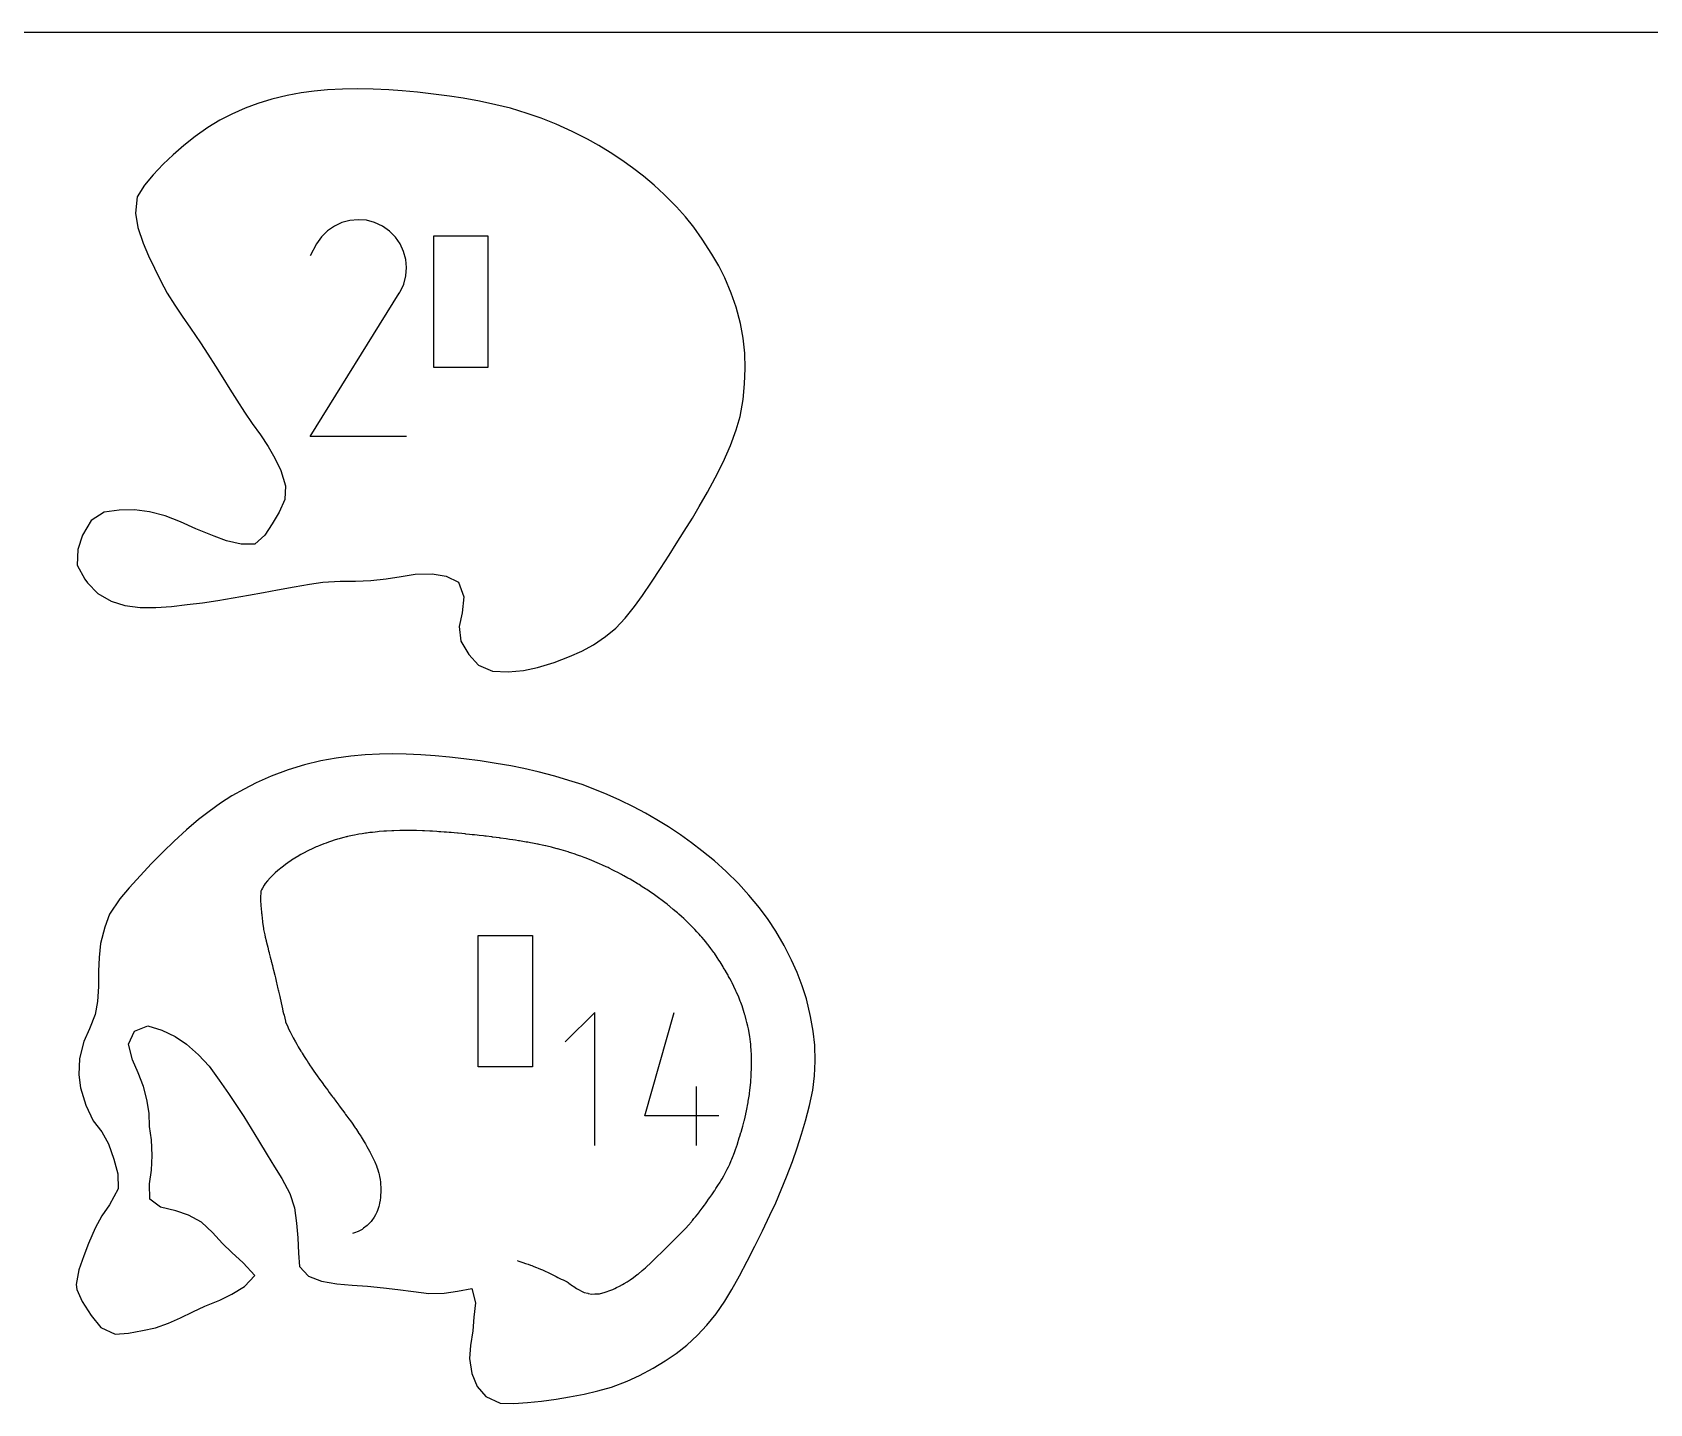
# Model space of a CAD drawing. Extents: x 0 to 300, y 0 to 147.
# Drawn here: x 85.5 to 148.3, y 94.1 to 147.3 of the extents above; entities that cross this region are included whole.
import ezdxf

# ---------------------------------------------------------------- set-up
doc = ezdxf.new("R2010")
doc.units = 0

msp = doc.modelspace()

# ---------------------------------------------------------------- linework, layer by layer
at = {"layer": 'annotation', "color": 1}
for p, q in [((97.553513, 139.940836), (97.263401, 139.807124)), ((97.86121, 140.023386), (97.553513, 139.940836)), ((98.179387, 140.052929), (97.86121, 140.023386)), ((98.500938, 140.027618), (98.179387, 140.052929)), ((98.818759, 139.945608), (98.500938, 140.027618)), ((99.125744, 139.805053), (98.818759, 139.945608)), ((96.764354, 139.393599), (96.56963, 139.117477)), ((96.99798, 139.624097), (96.764354, 139.393599)), ((97.263401, 139.807124), (96.99798, 139.624097)), ((99.400309, 139.610085), (99.125744, 139.805053)), ((99.125744, 139.805053), (99.125744, 139.805053)), ((99.629875, 139.376125), (99.400309, 139.610085)), ((99.812401, 139.110344), (99.629875, 139.376125)), ((96.56963, 139.117477), (96.324256, 138.646781)), ((99.945846, 138.81991), (99.812401, 139.110344)), ((100.028168, 138.511996), (99.945846, 138.81991)), ((100.057326, 138.193772), (100.028168, 138.511996)), ((100.031279, 137.872407), (100.057326, 138.193772)), ((99.805404, 137.248939), (99.947985, 137.555072)), ((99.947985, 137.555072), (100.031279, 137.872407)), ((96.318979, 131.638575), (99.77216, 137.197753)), ((99.77216, 137.197753), (99.776288, 137.202861)), ((99.77216, 137.197753), (99.77216, 137.197753)), ((99.776288, 137.202861), (99.780247, 137.208013)), ((99.780247, 137.208013), (99.784062, 137.213252)), ((99.784062, 137.213252), (99.78776, 137.21862)), ((99.78776, 137.21862), (99.791367, 137.224163)), ((99.791367, 137.224163), (99.794909, 137.229923)), ((99.794909, 137.229923), (99.798412, 137.235943)), ((99.798412, 137.235943), (99.801902, 137.242267)), ((99.801902, 137.242267), (99.805404, 137.248939)), ((99.805404, 137.248939), (99.805404, 137.248939)), ((100.056055, 131.638575), (96.318979, 131.638575)), ((97.621959, 116.086013), (97.482522, 116.049448)), ((97.716093, 116.109259), (97.621959, 116.086013)), ((97.743044, 116.115742), (97.716093, 116.109259)), ((97.767653, 116.120912), (97.743044, 116.115742)), ((97.965312, 116.162914), (97.767653, 116.120912)), ((98.040191, 116.178345), (97.965312, 116.162914)), ((98.152628, 116.198463), (98.040191, 116.178345)), ((98.213688, 116.20963), (98.152628, 116.198463)), ((98.337264, 116.231541), (98.213688, 116.20963)), ((98.470213, 116.250177), (98.337264, 116.231541)), ((98.506419, 116.25514), (98.470213, 116.250177)), ((98.634386, 116.273008), (98.506419, 116.25514)), ((98.733418, 116.284101), (98.634386, 116.273008)), ((98.844708, 116.296315), (98.733418, 116.284101)), ((98.931506, 116.306003), (98.844708, 116.296315)), ((99.002684, 116.311948), (98.931506, 116.306003)), ((99.171047, 116.325547), (99.002684, 116.311948)), ((99.228623, 116.3303), (99.171047, 116.325547)), ((99.278581, 116.333157), (99.228623, 116.3303)), ((99.487123, 116.344521), (99.278581, 116.333157)), ((99.525723, 116.346723), (99.487123, 116.344521)), ((99.560944, 116.34787), (99.525723, 116.346723)), ((99.795129, 116.355455), (99.560944, 116.34787)), ((99.822809, 116.356344), (99.795129, 116.355455)), ((99.849436, 116.356546), (99.822809, 116.356344)), ((100.094811, 116.357963), (99.849436, 116.356546)), ((100.119919, 116.358158), (100.094811, 116.357963)), ((100.145309, 116.357755), (100.119919, 116.358158)), ((100.387586, 116.353666), (100.145309, 116.357755)), ((100.417028, 116.353236), (100.387586, 116.353666)), ((100.447918, 116.352251), (100.417028, 116.353236)), ((100.675583, 116.344557), (100.447918, 116.352251)), ((100.714153, 116.343328), (100.675583, 116.344557)), ((100.755937, 116.341342), (100.714153, 116.343328)), ((100.959653, 116.331498), (100.755937, 116.341342)), ((101.011261, 116.329065), (100.959653, 116.331498)), ((101.068863, 116.325544), (101.011261, 116.329065)), ((101.240034, 116.314776), (101.068863, 116.325544)), ((101.308394, 116.310617), (101.240034, 116.314776)), ((101.386567, 116.304919), (101.308394, 116.310617)), ((101.51756, 116.29519), (101.386567, 116.304919)), ((101.605471, 116.288868), (101.51756, 116.29519)), ((101.708501, 116.280115), (101.605471, 116.288868)), ((101.792318, 116.272853), (101.708501, 116.280115)), ((101.902573, 116.263561), (101.792318, 116.272853)), ((102.034366, 116.251364), (101.902573, 116.263561)), ((102.065028, 116.248462), (102.034366, 116.251364)), ((102.199692, 116.236054), (102.065028, 116.248462)), ((102.33617, 116.222496), (102.199692, 116.236054)), ((102.36293, 116.219916), (102.33617, 116.222496)), ((102.496808, 116.206698), (102.36293, 116.219916)), ((102.60512, 116.194337), (102.496808, 116.206698)), ((102.695857, 116.184065), (102.60512, 116.194337)), ((102.793943, 116.172901), (102.695857, 116.184065)), ((102.870112, 116.164056), (102.793943, 116.172901)), ((103.050786, 116.143922), (102.870112, 116.164056)), ((103.091014, 116.139316), (103.050786, 116.143922)), ((103.14179, 116.133122), (103.091014, 116.139316)), ((103.365953, 116.106587), (103.14179, 116.133122)), ((103.388138, 116.103912), (103.365953, 116.106587)), ((103.407396, 116.101412), (103.388138, 116.103912)), ((103.52935, 116.086022), (103.407396, 116.101412)), ((103.667031, 116.067803), (103.52935, 116.086022)), ((96.083247, 115.491782), (96.004053, 115.448166)), ((96.200518, 115.552116), (96.083247, 115.491782)), ((96.25753, 115.581087), (96.200518, 115.552116)), ((96.398696, 115.647762), (96.25753, 115.581087)), ((96.426334, 115.660643), (96.398696, 115.647762)), ((96.554641, 115.720637), (96.426334, 115.660643)), ((96.602569, 115.740948), (96.554641, 115.720637)), ((96.716908, 115.788923), (96.602569, 115.740948)), ((96.817736, 115.8285), (96.716908, 115.788923)), ((96.851741, 115.841674), (96.817736, 115.8285)), ((96.93394, 115.871117), (96.851741, 115.841674)), ((97.03136, 115.906404), (96.93394, 115.871117)), ((97.148853, 115.947979), (97.03136, 115.906404)), ((97.254137, 115.980747), (97.148853, 115.947979)), ((97.378852, 116.018909), (97.254137, 115.980747)), ((97.445941, 116.039653), (97.378852, 116.018909)), ((97.482522, 116.049448), (97.445941, 116.039653)), ((103.685242, 116.065464), (103.667031, 116.067803)), ((103.709093, 116.062168), (103.685242, 116.065464)), ((103.927483, 116.031102), (103.709093, 116.062168)), ((103.982348, 116.023614), (103.927483, 116.031102)), ((104.055626, 116.012755), (103.982348, 116.023614)), ((104.186342, 115.992905), (104.055626, 116.012755)), ((104.279458, 115.979247), (104.186342, 115.992905)), ((104.40654, 115.958952), (104.279458, 115.979247)), ((104.443435, 115.952857), (104.40654, 115.958952)), ((104.576591, 115.931846), (104.443435, 115.952857)), ((104.697666, 115.910007), (104.576591, 115.931846)), ((104.764235, 115.898402), (104.697666, 115.910007)), ((104.873708, 115.878836), (104.764235, 115.898402)), ((104.940286, 115.865696), (104.873708, 115.878836)), ((105.13671, 115.828812), (104.940286, 115.865696)), ((105.170785, 115.822154), (105.13671, 115.828812)), ((105.203677, 115.814977), (105.170785, 115.822154)), ((105.326356, 115.788894), (105.203677, 115.814977)), ((105.443396, 115.762713), (105.326356, 115.788894)), ((105.467914, 115.757533), (105.443396, 115.762713)), ((105.509254, 115.747554), (105.467914, 115.757533)), ((105.680839, 115.704738), (105.509254, 115.747554)), ((105.765033, 115.684814), (105.680839, 115.704738)), ((105.907094, 115.646839), (105.765033, 115.684814)), ((105.917262, 115.644033), (105.907094, 115.646839)), ((106.062145, 115.606114), (105.917262, 115.644033)), ((106.142341, 115.581707), (106.062145, 115.606114)), ((106.330377, 115.525596), (106.142341, 115.581707)), ((106.359219, 115.516886), (106.330377, 115.525596)), ((106.383695, 115.508928), (106.359219, 115.516886)), ((106.436774, 115.491788), (106.383695, 115.508928)), ((106.602063, 115.435902), (106.436774, 115.491788)), ((95.117944, 114.84871), (95.069093, 114.807715)), ((95.176014, 114.897587), (95.117944, 114.84871)), ((95.284909, 114.979091), (95.176014, 114.897587)), ((95.366176, 115.039802), (95.284909, 114.979091)), ((95.456759, 115.104134), (95.366176, 115.039802)), ((95.585035, 115.194676), (95.456759, 115.104134)), ((95.633901, 115.226344), (95.585035, 115.194676)), ((95.663305, 115.245277), (95.633901, 115.226344)), ((95.790857, 115.322272), (95.663305, 115.245277)), ((95.817002, 115.33809), (95.790857, 115.322272)), ((95.960387, 115.423999), (95.817002, 115.33809)), ((96.004053, 115.448166), (95.960387, 115.423999)), ((106.656337, 115.418358), (106.602063, 115.435902)), ((106.771161, 115.376971), (106.656337, 115.418358)), ((106.82055, 115.3589), (106.771161, 115.376971)), ((106.953443, 115.311825), (106.82055, 115.3589)), ((107.030033, 115.28131), (106.953443, 115.311825)), ((107.249744, 115.195572), (107.030033, 115.28131)), ((107.250576, 115.195274), (107.249744, 115.195572)), ((107.251145, 115.195017), (107.250576, 115.195274)), ((107.2519, 115.194703), (107.251145, 115.195017)), ((107.45812, 115.105112), (107.2519, 115.194703)), ((107.547657, 115.067544), (107.45812, 115.105112)), ((107.66067, 115.014979), (107.547657, 115.067544)), ((107.80514, 114.949952), (107.66067, 115.014979)), ((107.844777, 114.931883), (107.80514, 114.949952)), ((107.87463, 114.917312), (107.844777, 114.931883)), ((107.915821, 114.8976), (107.87463, 114.917312)), ((108.067149, 114.821326), (107.915821, 114.8976)), ((94.540133, 114.238079), (94.474881, 114.124023)), ((94.578346, 114.303381), (94.540133, 114.238079)), ((94.668161, 114.407172), (94.578346, 114.303381)), ((94.771965, 114.525828), (94.668161, 114.407172)), ((94.807684, 114.564749), (94.771965, 114.525828)), ((94.839663, 114.600494), (94.807684, 114.564749)), ((94.959806, 114.709755), (94.839663, 114.600494)), ((95.069093, 114.807715), (94.959806, 114.709755)), ((108.141905, 114.78548), (108.067149, 114.821326)), ((108.260023, 114.72243), (108.141905, 114.78548)), ((108.402169, 114.649058), (108.260023, 114.72243)), ((108.438998, 114.62985), (108.402169, 114.649058)), ((108.46406, 114.615986), (108.438998, 114.62985)), ((108.492485, 114.600474), (108.46406, 114.615986)), ((108.64782, 114.511468), (108.492485, 114.600474)), ((108.73609, 114.463453), (108.64782, 114.511468)), ((108.832298, 114.405766), (108.73609, 114.463453)), ((109.006848, 114.303359), (108.832298, 114.405766)), ((109.023928, 114.292786), (109.006848, 114.303359)), ((109.033232, 114.287228), (109.023928, 114.292786)), ((109.079045, 114.25756), (109.033232, 114.287228)), ((109.203442, 114.176499), (109.079045, 114.25756)), ((94.397087, 113.786917), (94.392873, 113.709138)), ((94.392873, 113.709138), (94.397911, 113.632203)), ((94.405876, 113.937235), (94.397087, 113.786917)), ((94.397911, 113.632203), (94.40745, 113.479431)), ((94.409661, 114.00624), (94.405876, 113.937235)), ((94.432593, 114.048513), (94.409661, 114.00624)), ((94.474881, 114.124023), (94.432593, 114.048513)), ((109.330339, 114.096241), (109.203442, 114.176499)), ((109.380606, 114.062694), (109.330339, 114.096241)), ((109.466284, 114.006249), (109.380606, 114.062694)), ((109.56284, 113.939335), (109.466284, 114.006249)), ((109.627445, 113.89672), (109.56284, 113.939335)), ((109.733971, 113.819565), (109.627445, 113.89672)), ((109.890089, 113.709122), (109.733971, 113.819565)), ((109.910367, 113.69382), (109.890089, 113.709122)), ((109.924545, 113.683448), (109.910367, 113.69382)), ((110.075907, 113.563447), (109.924545, 113.683448)), ((94.40745, 113.479431), (94.411838, 113.412056)), ((94.411838, 113.412056), (94.417295, 113.354488)), ((94.417295, 113.354488), (94.435344, 113.154438)), ((94.435344, 113.154438), (94.439081, 113.114943)), ((94.439081, 113.114943), (94.442854, 113.082937)), ((94.442854, 113.082937), (94.472491, 112.820202)), ((110.166758, 113.494189), (110.075907, 113.563447)), ((110.221651, 113.451992), (110.166758, 113.494189)), ((110.250181, 113.4289), (110.221651, 113.451992)), ((110.271077, 113.412054), (110.250181, 113.4289)), ((110.404585, 113.297824), (110.271077, 113.412054)), ((110.518761, 113.203646), (110.404585, 113.297824)), ((110.564944, 113.163094), (110.518761, 113.203646)), ((110.620365, 113.114928), (110.564944, 113.163094)), ((110.722081, 113.020835), (110.620365, 113.114928)), ((110.81588, 112.937845), (110.722081, 113.020835)), ((94.472491, 112.820202), (94.472775, 112.817833)), ((94.472775, 112.817833), (94.473059, 112.815984)), ((94.473059, 112.815984), (94.474842, 112.803205)), ((94.474842, 112.803205), (94.510432, 112.55626)), ((94.510432, 112.55626), (94.515307, 112.520692)), ((94.515307, 112.520692), (94.524952, 112.470623)), ((94.524952, 112.470623), (94.558246, 112.306965)), ((110.876936, 112.879804), (110.81588, 112.937845)), ((110.942828, 112.817811), (110.876936, 112.879804)), ((111.027991, 112.732705), (110.942828, 112.817811)), ((111.112993, 112.650778), (111.027991, 112.732705)), ((111.177242, 112.584503), (111.112993, 112.650778)), ((111.239686, 112.520705), (111.177242, 112.584503)), ((111.320901, 112.431801), (111.239686, 112.520705)), ((111.410115, 112.337324), (111.320901, 112.431801)), ((111.464283, 112.275816), (111.410115, 112.337324)), ((94.558246, 112.306965), (94.573898, 112.223613)), ((94.573898, 112.223613), (94.607146, 112.091329)), ((94.607146, 112.091329), (94.613936, 112.065558)), ((94.613936, 112.065558), (94.647761, 111.926486)), ((94.647761, 111.926486), (94.674182, 111.82869)), ((94.674182, 111.82869), (94.708071, 111.693273)), ((94.708071, 111.693273), (94.724815, 111.629383)), ((111.510709, 112.223608), (111.464283, 112.275816)), ((111.59941, 112.115839), (111.510709, 112.223608)), ((111.707222, 111.988612), (111.59941, 112.115839)), ((111.735866, 111.952597), (111.707222, 111.988612)), ((111.756614, 111.926504), (111.735866, 111.952597)), ((111.862138, 111.784339), (111.756614, 111.926504)), ((111.901259, 111.73244), (111.862138, 111.784339)), ((111.978779, 111.629394), (111.901259, 111.73244)), ((94.724815, 111.629383), (94.734898, 111.592328)), ((94.734898, 111.592328), (94.771966, 111.448161)), ((94.771966, 111.448161), (94.796143, 111.356427)), ((94.796143, 111.356427), (94.80203, 111.332252)), ((94.80203, 111.332252), (94.812011, 111.292199)), ((94.812011, 111.292199), (94.856626, 111.119774)), ((94.856626, 111.119774), (94.877248, 111.035173)), ((111.988643, 111.61507), (111.978779, 111.629394)), ((112.004313, 111.592793), (111.988643, 111.61507)), ((112.110261, 111.433169), (112.004313, 111.592793)), ((112.177982, 111.332278), (112.110261, 111.433169)), ((112.224007, 111.257149), (112.177982, 111.332278)), ((112.301444, 111.134133), (112.224007, 111.257149)), ((112.341056, 111.068323), (112.301444, 111.134133)), ((112.361197, 111.035158), (112.341056, 111.068323)), ((94.877248, 111.035173), (94.911856, 110.895259)), ((94.911856, 110.895259), (94.915381, 110.881463)), ((94.915381, 110.881463), (94.950116, 110.738067)), ((94.950116, 110.738067), (94.973138, 110.642119)), ((94.973138, 110.642119), (95.003782, 110.506244)), ((95.003782, 110.506244), (95.019094, 110.440918)), ((95.019094, 110.440918), (95.028757, 110.400651)), ((112.439833, 110.896753), (112.361197, 111.035158)), ((112.447148, 110.883802), (112.439833, 110.896753)), ((112.531243, 110.738067), (112.447148, 110.883802)), ((112.553005, 110.696353), (112.531243, 110.738067)), ((112.598542, 110.611947), (112.553005, 110.696353)), ((112.66052, 110.494007), (112.598542, 110.611947)), ((112.689006, 110.440926), (112.66052, 110.494007)), ((112.756689, 110.301993), (112.689006, 110.440926)), ((95.028757, 110.400651), (95.069074, 110.220593)), ((95.069074, 110.220593), (95.083527, 110.158271)), ((95.083527, 110.158271), (95.086626, 110.143826)), ((95.086626, 110.143826), (95.091722, 110.121188)), ((95.091722, 110.121188), (95.139692, 109.917372)), ((95.139692, 109.917372), (95.155193, 109.846735)), ((95.155193, 109.846735), (95.180318, 109.7355)), ((112.775917, 110.263575), (112.756689, 110.301993)), ((112.835236, 110.143833), (112.775917, 110.263575)), ((112.85226, 110.103988), (112.835236, 110.143833)), ((112.895666, 110.005395), (112.85226, 110.103988)), ((112.946182, 109.887011), (112.895666, 110.005395)), ((112.963556, 109.846699), (112.946182, 109.887011)), ((113.004092, 109.738297), (112.963556, 109.846699)), ((95.180318, 109.7355), (95.194615, 109.675148)), ((95.194615, 109.675148), (95.222138, 109.549591)), ((95.222138, 109.549591), (95.248714, 109.432126)), ((95.248714, 109.432126), (95.265194, 109.353494)), ((95.265194, 109.353494), (95.287463, 109.252504)), ((95.287463, 109.252504), (95.305311, 109.19165)), ((95.305311, 109.19165), (95.356328, 108.965262)), ((107.365699, 109.301294), (106.217842, 108.153113)), ((107.365699, 104.138044), (107.365699, 109.301294)), ((109.301756, 105.2859), (110.446698, 109.301294)), ((113.025805, 109.679775), (113.004092, 109.738297)), ((113.074767, 109.549602), (113.025805, 109.679775)), ((113.103267, 109.460113), (113.074767, 109.549602)), ((113.160762, 109.28451), (113.103267, 109.460113)), ((113.171084, 109.252494), (113.160762, 109.28451)), ((113.17515, 109.237338), (113.171084, 109.252494)), ((113.192745, 109.174398), (113.17515, 109.237338)), ((95.356328, 108.965262), (95.358938, 108.9554)), ((95.358938, 108.9554), (95.360928, 108.951187)), ((95.360928, 108.951187), (95.366199, 108.939024)), ((95.366199, 108.939024), (95.451769, 108.7439)), ((95.451769, 108.7439), (95.479989, 108.65827)), ((95.479989, 108.65827), (95.543957, 108.54017)), ((113.237325, 109.007639), (113.192745, 109.174398)), ((113.251655, 108.955387), (113.237325, 109.007639)), ((113.262689, 108.907968), (113.251655, 108.955387)), ((113.296256, 108.760963), (113.262689, 108.907968)), ((113.320347, 108.65829), (113.296256, 108.760963)), ((113.345546, 108.513974), (113.320347, 108.65829)), ((95.543957, 108.54017), (95.618911, 108.392101)), ((95.618911, 108.392101), (95.63492, 108.361191)), ((95.63492, 108.361191), (95.647916, 108.338467)), ((95.647916, 108.338467), (95.66328, 108.311361)), ((95.66328, 108.311361), (95.753277, 108.154064)), ((95.753277, 108.154064), (95.802585, 108.064067)), ((95.802585, 108.064067), (95.859555, 107.968211)), ((95.859555, 107.968211), (95.960422, 107.797836)), ((113.347425, 108.503597), (113.345546, 108.513974)), ((113.372515, 108.361195), (113.347425, 108.503597)), ((113.385664, 108.256958), (113.372515, 108.361195)), ((113.398859, 108.15509), (113.385664, 108.256958)), ((113.41038, 108.064065), (113.398859, 108.15509)), ((113.416148, 107.990343), (113.41038, 108.064065)), ((113.429239, 107.827546), (113.416148, 107.990343)), ((95.960422, 107.797836), (95.972387, 107.777524)), ((95.972387, 107.777524), (95.978611, 107.766968)), ((95.978611, 107.766968), (96.008395, 107.718972)), ((96.008395, 107.718972), (96.08527, 107.594743)), ((96.08527, 107.594743), (96.163322, 107.469823)), ((96.163322, 107.469823), (96.198041, 107.416305)), ((96.198041, 107.416305), (96.257503, 107.325499)), ((96.257503, 107.325499), (96.318899, 107.23162)), ((113.434016, 107.766966), (113.429239, 107.827546)), ((113.435755, 107.712838), (113.434016, 107.766966)), ((113.442913, 107.51682), (113.435755, 107.712838)), ((113.44444, 107.469863), (113.442913, 107.51682)), ((113.443899, 107.218706), (113.444252, 107.424225)), ((113.444252, 107.424225), (113.44444, 107.469863)), ((96.318899, 107.23162), (96.35823, 107.172736)), ((96.35823, 107.172736), (96.436842, 107.057694)), ((96.436842, 107.057694), (96.554609, 106.890165)), ((96.554609, 106.890165), (96.560851, 106.881288)), ((96.560851, 106.881288), (96.56487, 106.875605)), ((96.56487, 106.875605), (96.590737, 106.839519)), ((96.590737, 106.839519), (96.684343, 106.708232)), ((96.684343, 106.708232), (96.779286, 106.5785)), ((113.416579, 106.651814), (113.427617, 106.813359)), ((113.427617, 106.813359), (113.432117, 106.875617)), ((113.432117, 106.875617), (113.434353, 106.931126)), ((113.434353, 106.931126), (113.441746, 107.12464)), ((113.441746, 107.12464), (113.443719, 107.172744)), ((113.443719, 107.172744), (113.443899, 107.218706)), ((96.779286, 106.5785), (96.808055, 106.538802)), ((96.808055, 106.538802), (96.851746, 106.479155)), ((96.851746, 106.479155), (96.935653, 106.364427)), ((96.935653, 106.364427), (96.998502, 106.28142)), ((96.998502, 106.28142), (97.060639, 106.196805)), ((97.060639, 106.196805), (97.148836, 106.078347)), ((97.148836, 106.078347), (97.189486, 106.02324)), ((111.309291, 104.138044), (111.309291, 106.431167)), ((113.340546, 105.984289), (113.358904, 106.115244)), ((113.358904, 106.115244), (113.364264, 106.155791)), ((113.364264, 106.155791), (113.381599, 106.281429)), ((113.381599, 106.281429), (113.391653, 106.379581)), ((113.391653, 106.379581), (113.402349, 106.491011)), ((113.402349, 106.491011), (113.411215, 106.578496)), ((113.411215, 106.578496), (113.416579, 106.651814)), ((97.189486, 106.02324), (97.218857, 105.984303)), ((97.218857, 105.984303), (97.314951, 105.853975)), ((97.314951, 105.853975), (97.432921, 105.69626)), ((97.432921, 105.69626), (97.439693, 105.687167)), ((97.439693, 105.687167), (97.443185, 105.682479)), ((97.443185, 105.682479), (97.445963, 105.678732)), ((97.445963, 105.678732), (97.568535, 105.51268)), ((97.568535, 105.51268), (97.659842, 105.39006)), ((113.228433, 105.390097), (113.234177, 105.418401)), ((113.234177, 105.418401), (113.272291, 105.608598)), ((113.272291, 105.608598), (113.288218, 105.687184)), ((113.288218, 105.687184), (113.308593, 105.80304)), ((113.308593, 105.80304), (113.318617, 105.858417)), ((113.318617, 105.858417), (113.340546, 105.984289)), ((97.659842, 105.39006), (97.693513, 105.344261)), ((97.693513, 105.344261), (97.743056, 105.2768)), ((97.743056, 105.2768), (97.821254, 105.170345)), ((97.821254, 105.170345), (97.878165, 105.092958)), ((97.878165, 105.092958), (97.944443, 105.000518)), ((97.944443, 105.000518), (98.040193, 104.865429)), ((98.040193, 104.865429), (98.069646, 104.823628)), ((98.069646, 104.823628), (98.088992, 104.79588)), ((98.088992, 104.79588), (98.185795, 104.650243)), ((112.168645, 105.2859), (109.301756, 105.2859)), ((113.037492, 104.653995), (113.079941, 104.795869)), ((113.079941, 104.795869), (113.103261, 104.885346)), ((113.103261, 104.885346), (113.147216, 105.047437)), ((113.147216, 105.047437), (113.15929, 105.092982)), ((113.15929, 105.092982), (113.165629, 105.120066)), ((113.165629, 105.120066), (113.192773, 105.233854)), ((113.192773, 105.233854), (113.220915, 105.357788)), ((113.220915, 105.357788), (113.228433, 105.390097)), ((98.185795, 104.650243), (98.18815, 104.646723)), ((98.18815, 104.646723), (98.284694, 104.498747)), ((98.284694, 104.498747), (98.302711, 104.468946)), ((98.302711, 104.468946), (98.337302, 104.411342)), ((98.337302, 104.411342), (98.416456, 104.280672)), ((98.416456, 104.280672), (98.463875, 104.201622)), ((98.463875, 104.201622), (98.523875, 104.093313)), ((112.819655, 103.980486), (112.895665, 104.193225)), ((112.895665, 104.193225), (112.897567, 104.198907)), ((112.897567, 104.198907), (112.898497, 104.20164)), ((112.898497, 104.20164), (112.899501, 104.204845)), ((112.899501, 104.204845), (112.970027, 104.431084)), ((112.970027, 104.431084), (112.991769, 104.49875)), ((112.991769, 104.49875), (113.031992, 104.635094)), ((113.031992, 104.635094), (113.037492, 104.653995)), ((98.523875, 104.093313), (98.623795, 103.9122)), ((98.623795, 103.9122), (98.628061, 103.904532)), ((98.628061, 103.904532), (98.630741, 103.899144)), ((98.630741, 103.899144), (98.634407, 103.89189)), ((98.634407, 103.89189), (98.730783, 103.703826)), ((98.730783, 103.703826), (98.779892, 103.607404)), ((98.779892, 103.607404), (98.825753, 103.501683)), ((112.598526, 103.413707), (112.656152, 103.557444)), ((112.656152, 103.557444), (112.678557, 103.60744)), ((112.678557, 103.60744), (112.728366, 103.737284)), ((112.728366, 103.737284), (112.738676, 103.764383)), ((112.738676, 103.764383), (112.793051, 103.904523)), ((112.793051, 103.904523), (112.819655, 103.980486)), ((98.825753, 103.501683), (98.889582, 103.352196)), ((98.889582, 103.352196), (98.907624, 103.310304)), ((98.907624, 103.310304), (98.911976, 103.295799)), ((98.911976, 103.295799), (98.93151, 103.230068)), ((98.93151, 103.230068), (98.982084, 103.063756)), ((98.982084, 103.063756), (98.997158, 103.013203)), ((98.997158, 103.013203), (99.010447, 102.934264)), ((99.010447, 102.934264), (99.030662, 102.815223)), ((112.301438, 102.844167), (112.365136, 102.956649)), ((112.365136, 102.956649), (112.400013, 103.0132)), ((112.400013, 103.0132), (112.464815, 103.146944)), ((112.464815, 103.146944), (112.503003, 103.214775)), ((112.503003, 103.214775), (112.554447, 103.310298)), ((112.554447, 103.310298), (112.566994, 103.340788)), ((112.566994, 103.340788), (112.598526, 103.413707)), ((99.030662, 102.815223), (99.0473, 102.716088)), ((99.0473, 102.716088), (99.053072, 102.594524)), ((99.055146, 102.295319), (99.051503, 102.241843)), ((99.053072, 102.594524), (99.054869, 102.542354)), ((99.054869, 102.542354), (99.060912, 102.418974)), ((99.060912, 102.418974), (99.055146, 102.295319)), ((111.89677, 102.228337), (112.004304, 102.374757)), ((112.004304, 102.374757), (112.01735, 102.393556)), ((112.01735, 102.393556), (112.035111, 102.418992)), ((112.035111, 102.418992), (112.064697, 102.465481)), ((112.064697, 102.465481), (112.138467, 102.585034)), ((112.138467, 102.585034), (112.228431, 102.716106)), ((112.228431, 102.716106), (112.251813, 102.762637)), ((112.251813, 102.762637), (112.301438, 102.844167)), ((98.983556, 101.772703), (98.931489, 101.621376)), ((98.998723, 101.82476), (98.983556, 101.772703)), ((99.010796, 101.904084), (98.998723, 101.82476)), ((99.031191, 102.022177), (99.010796, 101.904084)), ((99.045676, 102.121871), (99.031191, 102.022177)), ((99.051503, 102.241843), (99.045676, 102.121871)), ((111.410113, 101.54628), (111.529805, 101.709324)), ((111.529805, 101.709324), (111.615739, 101.824764)), ((111.615739, 101.824764), (111.65188, 101.876658)), ((111.65188, 101.876658), (111.707215, 101.952265)), ((111.707215, 101.952265), (111.77973, 102.055897)), ((111.77973, 102.055897), (111.82682, 102.121883)), ((111.82682, 102.121883), (111.89677, 102.228337)), ((98.533609, 101.034231), (98.385929, 100.93342)), ((98.634402, 101.136881), (98.533609, 101.034231)), ((98.680819, 101.184137), (98.634402, 101.136881)), ((98.709462, 101.230555), (98.680819, 101.184137)), ((98.802409, 101.359653), (98.709462, 101.230555)), ((98.851536, 101.44771), (98.802409, 101.359653)), ((98.899211, 101.527638), (98.851536, 101.44771)), ((98.907464, 101.548907), (98.899211, 101.527638)), ((98.931489, 101.621376), (98.907464, 101.548907)), ((110.890264, 100.933424), (110.996319, 101.049866)), ((110.996319, 101.049866), (111.112996, 101.179534)), ((111.112996, 101.179534), (111.129736, 101.199169)), ((111.129736, 101.199169), (111.156322, 101.23057)), ((111.156322, 101.23057), (111.21094, 101.298545)), ((111.21094, 101.298545), (111.269584, 101.371634)), ((111.269584, 101.371634), (111.395699, 101.527676)), ((111.395699, 101.527676), (111.401628, 101.5354)), ((111.401628, 101.5354), (111.410113, 101.54628)), ((98.040181, 100.750668), (97.959362, 100.728063)), ((98.17896, 100.794619), (98.040181, 100.750668)), ((98.229981, 100.826126), (98.17896, 100.794619)), ((98.337265, 100.880238), (98.229981, 100.826126)), ((98.367558, 100.90314), (98.337265, 100.880238)), ((98.385929, 100.93342), (98.367558, 100.90314)), ((110.295305, 100.339202), (110.411065, 100.447007)), ((110.411065, 100.447007), (110.518768, 100.554481)), ((110.518768, 100.554481), (110.559122, 100.596814)), ((110.559122, 100.596814), (110.596231, 100.63634)), ((110.596231, 100.63634), (110.707398, 100.744852)), ((110.707398, 100.744852), (110.815859, 100.85448)), ((110.815859, 100.85448), (110.85472, 100.895539)), ((110.85472, 100.895539), (110.890264, 100.933424)), ((109.697446, 99.744981), (109.813808, 99.855767)), ((109.813808, 99.855767), (109.92456, 99.965589)), ((109.92456, 99.965589), (109.962306, 100.004874)), ((109.962306, 100.004874), (109.997609, 100.042118)), ((109.997609, 100.042118), (110.112227, 100.151559)), ((110.112227, 100.151559), (110.221657, 100.260924)), ((110.221657, 100.260924), (110.260124, 100.301562)), ((110.260124, 100.301562), (110.295305, 100.339202)), ((104.357876, 99.672229), (104.377153, 99.665675)), ((104.377153, 99.665675), (104.450071, 99.642287)), ((104.450071, 99.642287), (104.576589, 99.597955)), ((104.576589, 99.597955), (104.67828, 99.564026)), ((104.67828, 99.564026), (104.678614, 99.563874)), ((104.678614, 99.563874), (104.774269, 99.528067)), ((104.774269, 99.528067), (104.8737, 99.492306)), ((104.8737, 99.492306), (104.917591, 99.477244)), ((104.917591, 99.477244), (104.997842, 99.447882)), ((104.997842, 99.447882), (105.103671, 99.403941)), ((105.103671, 99.403941), (105.170794, 99.373818)), ((105.170794, 99.373818), (105.256129, 99.337074)), ((105.256129, 99.337074), (105.332559, 99.306962)), ((105.332559, 99.306962), (105.467919, 99.242726)), ((105.467919, 99.242726), (105.529002, 99.218487)), ((105.529002, 99.218487), (105.682068, 99.150771)), ((105.682068, 99.150771), (105.737069, 99.118944)), ((109.012527, 99.130091), (109.033229, 99.145499)), ((109.033229, 99.145499), (109.035957, 99.147988)), ((109.035957, 99.147988), (109.039051, 99.150773)), ((109.039051, 99.150773), (109.19734, 99.283746)), ((109.19734, 99.283746), (109.330342, 99.396631)), ((109.330342, 99.396631), (109.356255, 99.421845)), ((109.356255, 99.421845), (109.382906, 99.447906)), ((109.382906, 99.447906), (109.510701, 99.5646)), ((109.510701, 99.5646), (109.627425, 99.673858)), ((109.627425, 99.673858), (109.662938, 99.709698)), ((109.662938, 99.709698), (109.697446, 99.744981)), ((105.737069, 99.118944), (105.765036, 99.102207)), ((105.765036, 99.102207), (105.861706, 99.054086)), ((105.861706, 99.054086), (105.93109, 99.019763)), ((105.93109, 99.019763), (106.06213, 98.953691)), ((106.06213, 98.953691), (106.132112, 98.923682)), ((106.132112, 98.923682), (106.287331, 98.853682)), ((106.287331, 98.853682), (106.326276, 98.820729)), ((106.326276, 98.820729), (106.359237, 98.791243)), ((106.359237, 98.791243), (106.50107, 98.698369)), ((106.50107, 98.698369), (106.546515, 98.666383)), ((106.546515, 98.666383), (106.656348, 98.590058)), ((106.656348, 98.590058), (106.678707, 98.578917)), ((106.678707, 98.578917), (106.724756, 98.556574)), ((106.724756, 98.556574), (106.871209, 98.474291)), ((107.90665, 98.494734), (108.055882, 98.55657)), ((108.055882, 98.55657), (108.117518, 98.580959)), ((108.117518, 98.580959), (108.141891, 98.589744)), ((108.141891, 98.589744), (108.210238, 98.624884)), ((108.210238, 98.624884), (108.315416, 98.680184)), ((108.315416, 98.680184), (108.439025, 98.740936)), ((108.439025, 98.740936), (108.50702, 98.785662)), ((108.50702, 98.785662), (108.614337, 98.85366)), ((108.614337, 98.85366), (108.691275, 98.898538)), ((108.691275, 98.898538), (108.736126, 98.923792)), ((108.736126, 98.923792), (108.865858, 99.021044)), ((108.865858, 99.021044), (109.012527, 99.130091)), ((106.871209, 98.474291), (106.953451, 98.434469)), ((106.953451, 98.434469), (107.095924, 98.401904)), ((107.095924, 98.401904), (107.110672, 98.399355)), ((107.110672, 98.399355), (107.250556, 98.370166)), ((107.250556, 98.370166), (107.367135, 98.376004)), ((107.367135, 98.376004), (107.426002, 98.381113)), ((107.426002, 98.381113), (107.547662, 98.386731)), ((107.547662, 98.386731), (107.680292, 98.423952)), ((107.680292, 98.423952), (107.722776, 98.434564)), ((107.722776, 98.434564), (107.844775, 98.467135)), ((107.844775, 98.467135), (107.90665, 98.494734))]:
    msp.add_line(p, q, dxfattribs=at)
at = {"layer": 'boundary', "color": 5}
for p, q in [((95.966014, 144.968467), (95.426441, 144.868672)), ((96.469851, 145.038857), (95.966014, 144.968467)), ((96.989262, 145.088873), (96.469851, 145.038857)), ((97.567507, 145.121775), (96.989262, 145.088873)), ((98.158543, 145.132423), (97.567507, 145.121775)), ((98.757847, 145.121698), (98.158543, 145.132423)), ((99.369013, 145.091905), (98.757847, 145.121698)), ((99.883083, 145.054893), (99.369013, 145.091905)), ((100.486126, 144.999199), (99.883083, 145.054893)), ((101.109375, 144.927942), (100.486126, 144.999199)), ((93.79359, 144.375283), (93.278034, 144.147487)), ((94.285847, 144.557053), (93.79359, 144.375283)), ((94.832222, 144.725986), (94.285847, 144.557053)), ((95.426441, 144.868672), (94.832222, 144.725986)), ((101.721521, 144.849513), (101.109375, 144.927942)), ((102.259958, 144.768519), (101.721521, 144.849513)), ((102.890033, 144.649409), (102.259958, 144.768519)), ((103.523522, 144.513516), (102.890033, 144.649409)), ((104.088477, 144.374111), (103.523522, 144.513516)), ((104.74483, 144.177637), (104.088477, 144.374111)), ((92.818583, 143.907295), (92.350816, 143.624742)), ((93.278034, 144.147487), (92.818583, 143.907295)), ((105.283719, 143.988684), (104.74483, 144.177637)), ((105.865282, 143.756512), (105.283719, 143.988684)), ((106.483455, 143.477421), (105.865282, 143.756512)), ((91.861128, 143.283045), (91.412348, 142.925943)), ((92.350816, 143.624742), (91.861128, 143.283045)), ((107.073925, 143.176474), (106.483455, 143.477421)), ((107.519255, 142.925943), (107.073925, 143.176474)), ((91.001664, 142.565808), (90.619335, 142.202482)), ((91.412348, 142.925943), (91.001664, 142.565808)), ((107.957306, 142.659334), (107.519255, 142.925943)), ((108.405164, 142.363041), (107.957306, 142.659334)), ((90.619335, 142.202482), (90.223401, 141.794091)), ((108.830501, 142.060082), (108.405164, 142.363041)), ((109.249045, 141.737505), (108.830501, 142.060082)), ((89.885815, 141.388547), (89.604344, 140.933194)), ((90.223401, 141.794091), (89.885815, 141.388547)), ((109.66638, 141.387715), (109.249045, 141.737505)), ((110.056625, 141.031559), (109.66638, 141.387715)), ((89.604344, 140.933194), (89.539106, 140.306812)), ((110.537152, 140.549067), (110.056625, 141.031559)), ((89.539106, 140.306812), (89.630274, 139.745161)), ((110.876133, 140.168283), (110.537152, 140.549067)), ((111.204674, 139.759445), (110.876133, 140.168283)), ((89.630274, 139.745161), (89.835411, 139.135312)), ((111.53288, 139.301074), (111.204674, 139.759445)), ((111.907648, 138.71204), (111.53288, 139.301074)), ((89.835411, 139.135312), (90.046336, 138.655043)), ((112.171513, 138.257144), (111.907648, 138.71204)), ((90.046336, 138.655043), (90.274965, 138.172192)), ((90.274965, 138.172192), (90.518023, 137.690836)), ((112.40673, 137.797336), (112.171513, 138.257144)), ((90.518023, 137.690836), (90.774609, 137.200613)), ((112.658789, 137.201511), (112.40673, 137.797336)), ((90.774609, 137.200613), (91.066742, 136.736924)), ((112.847954, 136.655624), (112.658789, 137.201511)), ((91.066742, 136.736924), (91.358579, 136.315437)), ((91.358579, 136.315437), (91.682544, 135.845596)), ((113.016787, 136.019423), (112.847954, 136.655624)), ((91.682544, 135.845596), (92.068624, 135.270272)), ((113.112667, 135.45981), (113.016787, 136.019423)), ((92.068624, 135.270272), (92.350042, 134.839187)), ((113.178473, 134.873755), (113.112667, 135.45981)), ((92.350042, 134.839187), (92.647528, 134.370079)), ((92.647528, 134.370079), (92.929222, 133.918251)), ((113.172307, 133.683329), (113.201058, 134.281132)), ((113.201058, 134.281132), (113.178473, 134.873755)), ((92.929222, 133.918251), (93.198339, 133.483956)), ((113.114619, 133.078396), (113.172307, 133.683329)), ((93.198339, 133.483956), (93.472062, 133.047307)), ((93.472062, 133.047307), (93.774677, 132.581328)), ((113.008051, 132.420623), (113.114619, 133.078396)), ((93.774677, 132.581328), (94.070053, 132.14983)), ((112.850527, 131.894854), (113.008051, 132.420623)), ((94.070053, 132.14983), (94.386966, 131.69998)), ((112.626709, 131.295198), (112.850527, 131.894854)), ((94.386966, 131.69998), (94.691345, 131.248443)), ((94.691345, 131.248443), (94.949342, 130.802429)), ((112.3366, 130.642175), (112.626709, 131.295198)), ((94.949342, 130.802429), (95.177039, 130.325252)), ((112.034834, 130.040451), (112.3366, 130.642175)), ((95.177039, 130.325252), (95.361073, 129.733574)), ((111.729201, 129.483211), (112.034834, 130.040451)), ((95.361073, 129.733574), (95.3312, 129.191026)), ((111.407321, 128.919583), (111.729201, 129.483211)), ((88.323257, 128.704555), (87.823715, 128.386523)), ((88.911079, 128.779339), (88.323257, 128.704555)), ((89.505298, 128.792818), (88.911079, 128.779339)), ((90.09085, 128.724577), (89.505298, 128.792818)), ((90.693735, 128.562788), (90.09085, 128.724577)), ((95.114483, 128.699763), (94.84709, 128.25435)), ((95.3312, 129.191026), (95.114483, 128.699763)), ((111.147374, 128.476261), (111.407321, 128.919583)), ((87.823715, 128.386523), (87.486684, 127.810958)), ((91.287955, 128.327313), (90.693735, 128.562788)), ((91.889004, 128.063076), (91.287955, 128.327313)), ((92.592066, 127.778313), (91.889004, 128.063076)), ((94.84709, 128.25435), (94.555413, 127.815716)), ((110.834477, 127.968704), (111.147374, 128.476261)), ((87.486684, 127.810958), (87.299093, 127.256196)), ((93.070611, 127.599719), (92.592066, 127.778313)), ((93.643784, 127.458988), (93.070611, 127.599719)), ((94.178091, 127.46522), (93.643784, 127.458988)), ((94.555413, 127.815716), (94.178091, 127.46522)), ((110.244617, 127.034487), (110.523139, 127.476252)), ((110.523139, 127.476252), (110.834477, 127.968704)), ((87.299093, 127.256196), (87.27859, 126.653876)), ((109.914368, 126.52262), (110.244617, 127.034487)), ((87.27859, 126.653876), (87.575465, 126.102282)), ((98.673599, 126.059494), (99.272438, 126.125363)), ((99.272438, 126.125363), (99.844544, 126.211217)), ((99.844544, 126.211217), (100.392145, 126.301167)), ((100.392145, 126.301167), (101.050475, 126.318607)), ((101.050475, 126.318607), (101.59252, 126.219613)), ((101.59252, 126.219613), (102.077485, 125.990705)), ((109.564956, 125.990705), (109.914368, 126.52262)), ((87.575465, 126.102282), (87.676952, 125.959177)), ((87.676952, 125.959177), (88.084479, 125.55514)), ((88.084479, 125.55514), (88.592924, 125.259121)), ((93.920965, 125.489736), (94.514067, 125.595988)), ((94.514067, 125.595988), (95.051916, 125.693596)), ((95.051916, 125.693596), (95.70261, 125.803841)), ((95.70261, 125.803841), (96.296724, 125.908033)), ((96.296724, 125.908033), (96.806148, 125.988512)), ((96.806148, 125.988512), (97.485162, 126.029778)), ((97.485162, 126.029778), (98.079381, 126.029036)), ((98.079381, 126.029036), (98.673599, 126.059494)), ((102.077485, 125.990705), (102.282379, 125.418907)), ((109.217452, 125.478805), (109.564956, 125.990705)), ((88.592924, 125.259121), (89.123447, 125.08597)), ((89.123447, 125.08597), (89.724724, 125.008678)), ((89.724724, 125.008678), (90.337864, 125.004186)), ((90.337864, 125.004186), (90.93352, 125.043946)), ((90.93352, 125.043946), (91.541286, 125.120217)), ((91.541286, 125.120217), (92.137192, 125.193636)), ((92.137192, 125.193636), (92.731411, 125.283395)), ((92.731411, 125.283395), (93.32563, 125.387815)), ((93.32563, 125.387815), (93.920965, 125.489736)), ((102.282379, 125.418907), (102.216454, 124.802267)), ((108.539186, 124.592188), (108.901834, 125.042359)), ((108.901834, 125.042359), (109.217452, 125.478805)), ((102.216454, 124.802267), (102.102721, 124.26537)), ((102.102721, 124.26537), (102.169689, 123.696603)), ((108.173981, 124.208048), (108.539186, 124.592188)), ((102.169689, 123.696603), (102.475603, 123.183068)), ((107.310819, 123.562721), (107.777101, 123.876612)), ((107.777101, 123.876612), (108.173981, 124.208048)), ((102.475603, 123.183068), (102.854177, 122.776084)), ((105.786997, 122.873298), (106.385044, 123.103839)), ((106.385044, 123.103839), (106.863614, 123.31672)), ((106.863614, 123.31672), (107.310819, 123.562721)), ((102.854177, 122.776084), (103.388459, 122.536544)), ((103.388459, 122.536544), (104.004665, 122.507395)), ((104.004665, 122.507395), (104.596408, 122.56407)), ((104.596408, 122.56407), (105.142912, 122.675767)), ((105.142912, 122.675767), (105.786997, 122.873298)), ((97.895188, 119.239342), (97.326521, 119.164614)), ((98.450464, 119.288749), (97.895188, 119.239342)), ((99.008655, 119.317185), (98.450464, 119.288749)), ((99.52572, 119.32611), (99.008655, 119.317185)), ((100.044845, 119.319035), (99.52572, 119.32611)), ((100.606663, 119.29608), (100.044845, 119.319035)), ((101.16517, 119.258205), (100.606663, 119.29608)), ((101.724445, 119.204382), (101.16517, 119.258205)), ((95.46596, 118.708806), (94.811547, 118.462895)), ((96.095742, 118.901572), (95.46596, 118.708806)), ((96.732982, 119.057114), (96.095742, 118.901572)), ((97.326521, 119.164614), (96.732982, 119.057114)), ((102.282566, 119.139975), (101.724445, 119.204382)), ((102.91062, 119.057114), (102.282566, 119.139975)), ((103.538576, 118.960026), (102.91062, 119.057114)), ((104.098337, 118.863273), (103.538576, 118.960026)), ((104.608917, 118.760004), (104.098337, 118.863273)), ((105.170799, 118.632819), (104.608917, 118.760004)), ((105.817027, 118.462895), (105.170799, 118.632819)), ((93.762965, 117.966549), (93.286421, 117.697084)), ((94.22676, 118.202941), (93.762965, 117.966549)), ((94.811547, 118.462895), (94.22676, 118.202941)), ((106.359237, 118.302522), (105.817027, 118.462895)), ((106.868713, 118.135704), (106.359237, 118.302522)), ((107.357896, 117.950457), (106.868713, 118.135704)), ((92.840379, 117.413808), (92.395093, 117.099337)), ((93.286421, 117.697084), (92.840379, 117.413808)), ((107.844784, 117.752528), (107.357896, 117.950457)), ((108.339604, 117.533168), (107.844784, 117.752528)), ((108.86285, 117.274457), (108.339604, 117.533168)), ((91.986916, 116.778065), (91.520581, 116.383129)), ((92.395093, 117.099337), (91.986916, 116.778065)), ((109.330331, 117.027695), (108.86285, 117.274457)), ((109.774391, 116.772932), (109.330331, 117.027695)), ((110.221661, 116.498311), (109.774391, 116.772932)), ((91.520581, 116.383129), (91.045394, 115.94854)), ((110.684587, 116.189005), (110.221661, 116.498311)), ((111.112988, 115.883354), (110.684587, 116.189005)), ((90.612436, 115.530905), (90.154387, 115.059993)), ((91.045394, 115.94854), (90.612436, 115.530905)), ((111.519535, 115.57164), (111.112988, 115.883354)), ((112.004316, 115.174866), (111.519535, 115.57164)), ((90.154387, 115.059993), (89.732838, 114.611469)), ((112.465529, 114.761728), (112.004316, 115.174866)), ((89.732838, 114.611469), (89.301327, 114.133769)), ((112.934114, 114.303363), (112.465529, 114.761728)), ((113.344268, 113.851637), (112.934114, 114.303363)), ((88.939402, 113.709144), (88.532671, 113.11616)), ((89.301327, 114.133769), (88.939402, 113.709144)), ((113.748225, 113.362233), (113.344268, 113.851637)), ((88.532671, 113.11616), (88.350172, 112.608843)), ((114.084083, 112.905986), (113.748225, 113.362233)), ((88.350172, 112.608843), (88.18934, 111.972708)), ((114.381193, 112.451298), (114.084083, 112.905986)), ((114.710141, 111.89806), (114.381193, 112.451298)), ((88.18934, 111.972708), (88.133862, 111.433967)), ((114.997841, 111.332269), (114.710141, 111.89806)), ((88.133862, 111.433967), (88.103867, 110.903465)), ((115.208001, 110.85006), (114.997841, 111.332269)), ((88.103867, 110.903465), (88.103138, 110.308517)), ((115.405788, 110.331727), (115.208001, 110.85006)), ((88.103138, 110.308517), (88.067437, 109.717735)), ((115.56963, 109.823726), (115.405788, 110.331727)), ((115.731125, 109.135844), (115.56963, 109.823726)), ((87.972739, 109.218215), (87.761211, 108.658283)), ((88.067437, 109.717735), (87.972739, 109.218215)), ((87.761211, 108.658283), (87.536666, 108.168741)), ((89.266276, 108.064065), (89.503805, 108.578477)), ((89.503805, 108.578477), (90.018218, 108.78102)), ((90.018218, 108.78102), (90.568163, 108.61401)), ((90.568163, 108.61401), (91.07825, 108.361174)), ((115.8375, 108.573557), (115.731125, 109.135844)), ((115.89694, 108.023839), (115.8375, 108.573557)), ((87.536666, 108.168741), (87.374968, 107.510159)), ((89.429439, 107.464405), (89.266276, 108.064065)), ((91.07825, 108.361174), (91.51962, 108.070734)), ((91.51962, 108.070734), (91.991148, 107.660119)), ((115.913929, 107.407895), (115.89694, 108.023839)), ((87.374968, 107.510159), (87.341567, 106.878293)), ((89.643611, 106.955846), (89.429439, 107.464405)), ((91.991148, 107.660119), (92.395093, 107.21023)), ((115.888362, 106.839713), (115.913929, 107.407895)), ((87.341567, 106.878293), (87.411375, 106.368601)), ((89.847674, 106.424654), (89.643611, 106.955846)), ((92.395093, 107.21023), (92.794526, 106.670282)), ((115.818326, 106.281408), (115.888362, 106.839713)), ((87.411375, 106.368601), (87.621566, 105.706965)), ((89.986655, 105.915349), (89.847674, 106.424654)), ((92.794526, 106.670282), (93.151315, 106.148413)), ((93.151315, 106.148413), (93.458703, 105.687189)), ((115.694106, 105.687189), (115.818326, 106.281408)), ((87.621566, 105.706965), (87.899392, 105.09297)), ((90.071202, 105.390079), (89.986655, 105.915349)), ((93.458703, 105.687189), (93.741395, 105.255425)), ((115.536168, 105.09297), (115.694106, 105.687189)), ((87.899392, 105.09297), (88.235561, 104.671653)), ((90.090209, 104.867852), (90.071202, 105.390079)), ((90.162854, 104.360122), (90.090209, 104.867852)), ((93.741395, 105.255425), (94.032365, 104.795861)), ((94.032365, 104.795861), (94.316501, 104.326617)), ((115.381768, 104.575811), (115.536168, 105.09297)), ((88.235561, 104.671653), (88.492248, 104.201642)), ((88.492248, 104.201642), (88.697608, 103.607423)), ((90.193506, 103.752387), (90.162854, 104.360122)), ((94.316501, 104.326617), (94.645347, 103.773276)), ((115.210468, 104.044328), (115.381768, 104.575811)), ((88.697608, 103.607423), (88.857515, 103.035392)), ((90.162674, 103.184059), (90.193506, 103.752387)), ((94.645347, 103.773276), (94.934694, 103.310314)), ((115.028078, 103.522283), (115.210468, 104.044328)), ((88.857515, 103.035392), (88.867535, 102.45674)), ((90.088725, 102.646652), (90.162674, 103.184059)), ((94.934694, 103.310314), (95.22524, 102.858258)), ((114.597466, 102.418985), (114.800357, 102.920581)), ((114.800357, 102.920581), (115.028078, 103.522283)), ((88.867535, 102.45674), (88.538021, 101.82937)), ((90.096372, 102.060197), (90.088725, 102.646652)), ((95.22524, 102.858258), (95.533618, 102.279113)), ((95.533618, 102.279113), (95.713368, 101.718882)), ((114.381193, 101.917793), (114.597466, 102.418985)), ((88.538021, 101.82937), (88.235561, 101.407418)), ((90.51695, 101.745799), (90.096372, 102.060197)), ((91.107408, 101.598943), (90.51695, 101.745799)), ((95.713368, 101.718882), (95.790461, 101.129419)), ((114.159609, 101.436599), (114.381193, 101.917793)), ((88.235561, 101.407418), (87.97812, 100.933438)), ((91.6046, 101.428862), (91.107408, 101.598943)), ((92.097984, 101.157998), (91.6046, 101.428862)), ((92.529128, 100.767449), (92.097984, 101.157998)), ((95.790461, 101.129419), (95.845641, 100.549418)), ((113.868021, 100.82855), (114.159609, 101.436599)), ((87.97812, 100.933438), (87.7226, 100.33922)), ((92.918181, 100.339219), (92.529128, 100.767449)), ((95.845641, 100.549418), (95.868054, 99.955199)), ((113.572913, 100.232509), (113.868021, 100.82855)), ((87.53491, 99.853754), (87.344233, 99.309687)), ((87.7226, 100.33922), (87.53491, 99.853754)), ((93.286421, 99.984867), (92.918181, 100.339219)), ((93.723819, 99.588282), (93.286421, 99.984867)), ((95.868054, 99.955199), (95.90119, 99.447891)), ((113.274314, 99.647135), (113.572913, 100.232509)), ((87.344233, 99.309687), (87.241062, 98.7505)), ((94.17775, 99.099306), (93.723819, 99.588282)), ((95.90119, 99.447891), (96.257516, 99.066671)), ((112.971278, 99.077734), (113.274314, 99.647135)), ((87.241062, 98.7505), (87.263098, 98.556563)), ((87.263098, 98.556563), (87.475465, 98.082296)), ((93.286421, 98.370366), (93.773005, 98.664198)), ((93.773005, 98.664198), (94.17775, 99.099306)), ((96.257516, 99.066671), (96.762631, 98.876786)), ((96.762631, 98.876786), (97.359044, 98.776371)), ((97.359044, 98.776371), (97.953263, 98.723202)), ((97.953263, 98.723202), (98.547482, 98.67787)), ((98.547482, 98.67787), (99.166269, 98.620105)), ((99.166269, 98.620105), (99.721523, 98.556563)), ((99.721523, 98.556563), (100.330138, 98.468625)), ((102.039569, 98.490259), (102.593744, 98.584002)), ((102.593744, 98.584002), (102.728699, 98.027569)), ((112.403965, 98.10101), (112.680141, 98.556563)), ((112.680141, 98.556563), (112.971278, 99.077734)), ((87.475465, 98.082296), (87.819566, 97.545529)), ((91.763262, 97.684594), (92.233234, 97.899476)), ((92.233234, 97.899476), (92.816874, 98.134716)), ((92.816874, 98.134716), (93.286421, 98.370366)), ((100.330138, 98.468625), (100.924357, 98.401557)), ((100.924357, 98.401557), (101.512845, 98.40528)), ((101.512845, 98.40528), (102.039569, 98.490259)), ((102.728699, 98.027569), (102.672022, 97.472445)), ((112.069074, 97.603718), (112.403965, 98.10101)), ((87.819566, 97.545529), (88.199709, 97.071015)), ((90.822637, 97.239423), (91.293566, 97.453769)), ((91.293566, 97.453769), (91.763262, 97.684594)), ((102.672022, 97.472445), (102.625282, 96.95135)), ((111.707207, 97.160187), (112.069074, 97.603718)), ((88.199709, 97.071015), (88.759276, 96.81847)), ((88.759276, 96.81847), (89.272737, 96.858868)), ((89.272737, 96.858868), (89.808018, 96.953663)), ((89.808018, 96.953663), (90.315327, 97.063936)), ((90.315327, 97.063936), (90.822637, 97.239423)), ((102.625282, 96.95135), (102.536852, 96.376157)), ((110.931979, 96.393857), (111.344385, 96.773906)), ((111.344385, 96.773906), (111.707207, 97.160187)), ((102.536852, 96.376157), (102.502914, 95.867799)), ((110.0943, 95.782492), (110.518769, 96.066447)), ((110.518769, 96.066447), (110.931979, 96.393857)), ((102.502914, 95.867799), (102.590253, 95.288358)), ((109.092978, 95.213811), (109.627441, 95.500639)), ((109.627441, 95.500639), (110.0943, 95.782492)), ((102.590253, 95.288358), (102.793924, 94.782711)), ((102.793924, 94.782711), (103.136657, 94.397031)), ((107.475413, 94.613623), (108.009456, 94.763506)), ((108.009456, 94.763506), (108.616355, 94.991249)), ((108.616355, 94.991249), (109.092978, 95.213811)), ((103.136657, 94.397031), (103.685252, 94.14443)), ((103.685252, 94.14443), (104.222602, 94.121931)), ((104.222602, 94.121931), (104.751417, 94.160442)), ((104.751417, 94.160442), (105.295132, 94.2165)), ((105.295132, 94.2165), (105.861212, 94.293702)), ((105.861212, 94.293702), (106.384965, 94.380308)), ((106.384965, 94.380308), (106.953456, 94.490292)), ((106.953456, 94.490292), (107.475413, 94.613623))]:
    msp.add_line(p, q, dxfattribs=at)
at = {"layer": 'frame', "color": 5}
msp.add_line((299.72, 147.32), (0, 147.32), dxfattribs=at)
at = {"layer": 'hole', "color": 5}
for p, q in [((101.115675, 134.323084), (101.115675, 139.425084)), ((101.115675, 139.425084), (103.217675, 139.425084)), ((103.217675, 139.425084), (103.217675, 134.323084)), ((103.217675, 134.323084), (101.115675, 134.323084)), ((102.838078, 107.186051), (102.838078, 112.288051)), ((102.838078, 112.288051), (104.940078, 112.288051)), ((104.940078, 112.288051), (104.940078, 107.186051)), ((104.940078, 107.186051), (102.838078, 107.186051))]:
    msp.add_line(p, q, dxfattribs=at)

doc.saveas('drawing.dxf')
